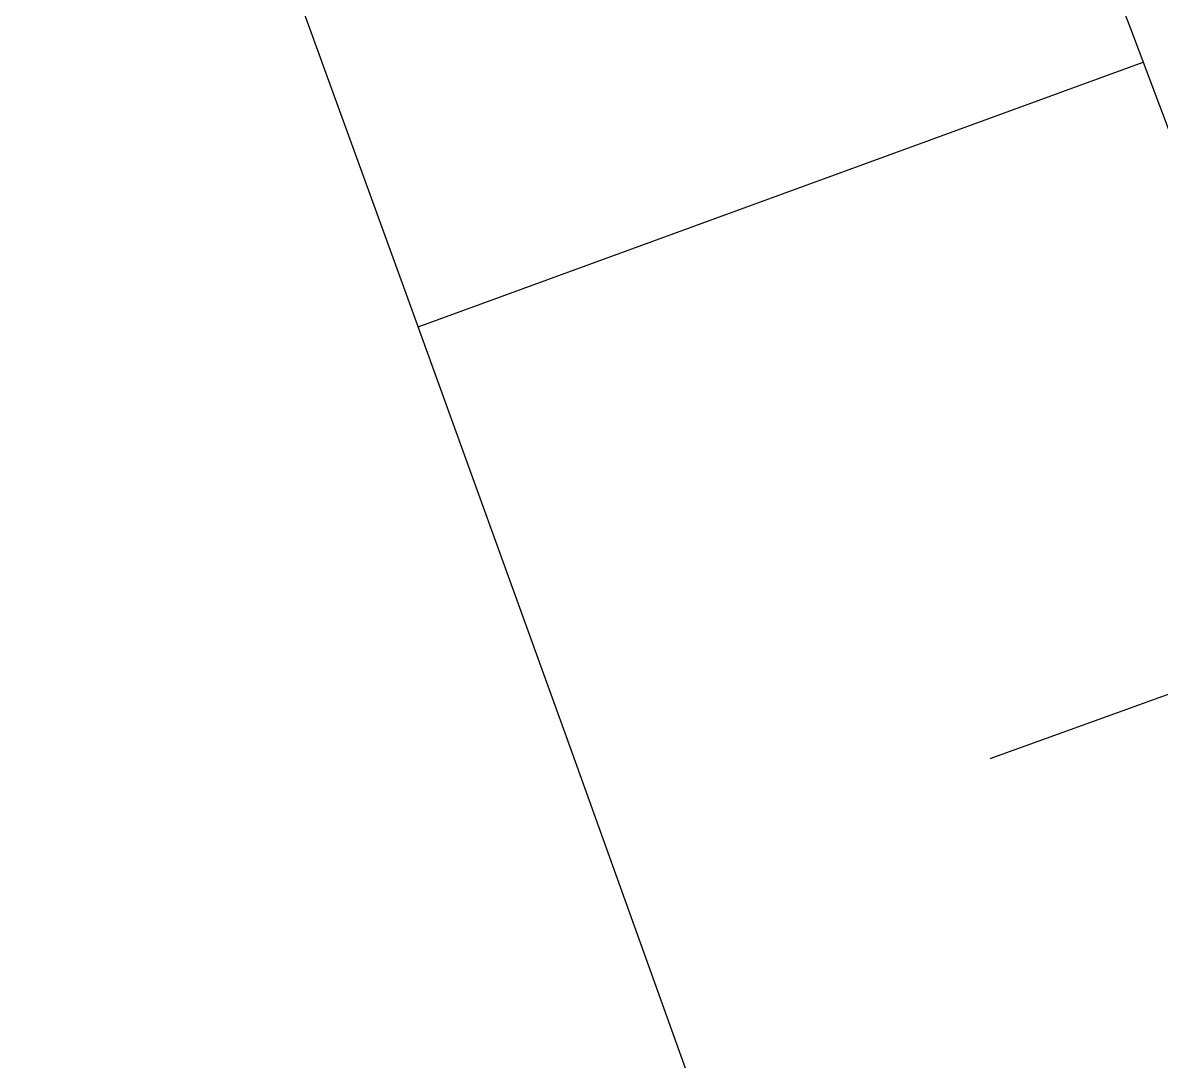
# Model space of a CAD drawing. Header units: metres. Extents: x 292889 to 323604, y 7400965 to 7462856.
# Drawn here: x 298640.532 to 298645.256, y 7451093.183 to 7451097.49 of the extents above; entities that cross this region are included whole.
import ezdxf
from ezdxf.enums import TextEntityAlignment as Align

# ---------------------------------------------------------------- set-up
doc = ezdxf.new("R2010")
doc.units = ezdxf.units.M
doc.header["$LTSCALE"] = 10
doc.linetypes.add('DASHED2', pattern=[0.375, 0.25, -0.125])
doc.layers.get('0').update_dxf_attribs({"linetype": 'DASHED2'})
for name, color, linetype in [('_LIMITE CONCESS', 30, 'CONC_LINE'), ('ACAD-2A2-SEM FOTOS$0$F-HZ-AMV', 3, 'Continuous'), ('ACAD-Trecho Total_TIC_TALUDES E MUROS$0$F-HZ-PIANO-CORTE', 10, 'Continuous'), ('ACAD-Trecho Total_TIC_TALUDES E MUROS$0$F-HZ-TALUDE', 2, 'Continuous')]:
    doc.layers.add(name, color=color, linetype=linetype)
doc.layers.add('ACAD-2A2-SEM FOTOS$0$U-HZ-EIXO TIC', color=40, linetype='ACAD-2A2-SEM FOTOS$0$TIC_LINE', lineweight=30)
doc.styles.add('ACAD-2A2-SEM FOTOS$0$ARIAL', font='arial.ttf')
doc.styles.add('ACAD-2A2-SEM FOTOS$0$Standard', font='arial.ttf')
doc.styles.get("Standard").update_dxf_attribs({"font": 'simplex.shx'})
doc.linetypes.add('ACAD-2A2-SEM FOTOS$0$TIC_LINE', pattern='A,3.5,-0.25,["TIC",ACAD-2A2-SEM FOTOS$0$Standard,S=0.175,R=0,X=-0.05,Y=-0.1],-0.5', length=4.25)
doc.linetypes.add('CONC_LINE', pattern='A,3.5,-0.25,["CONC",Standard,S=0.175,R=0,X=-0.05,Y=-0.1],-0.75', length=4.5)

# ---------------------------------------------------------------- blocks, each defined once
blk = doc.blocks.new('ACAD-Trecho Total_TIC_TALUDES E MUROS')
at = {"layer": 'ACAD-Trecho Total_TIC_TALUDES E MUROS$0$F-HZ-PIANO-CORTE'}
for p, q in [((298642.1726, 7451096.2286), (298645.1816, 7451097.326)), ((298644.5457, 7451094.4379), (298646.0726, 7451094.9902))]:
    blk.add_line(p, q, dxfattribs=at)
at = {"layer": 'ACAD-Trecho Total_TIC_TALUDES E MUROS$0$F-HZ-TALUDE', "linetype": 'Continuous', "lineweight": -3, "flags": 128}
for points in [[(298644.8478, 7451088.7711), (298644.1704, 7451090.6742), (298643.4897, 7451092.5764), (298642.8057, 7451094.4778), (298642.1185, 7451096.3784), (298641.4279, 7451098.278), (298640.734, 7451100.1769), (298640.0368, 7451102.0748), (298639.3364, 7451103.9719), (298638.6326, 7451105.8681), (298637.9256, 7451107.7634), (298637.2152, 7451109.6579), (298636.5015, 7451111.5514), (298635.7846, 7451113.4441), (298635.0643, 7451115.3359), (298634.3407, 7451117.2268), (298633.6138, 7451119.1169), (298632.8836, 7451121.0061), (298632.15, 7451122.8946)], [(298648.7664, 7451088.0128), (298648.0221, 7451089.8992), (298647.3024, 7451091.7945), (298646.5848, 7451093.6909), (298645.8408, 7451095.5779), (298645.1252, 7451097.4755), (298644.3845, 7451099.3642), (298643.7574, 7451101.2952), (298643.0834, 7451103.2095), (298642.3825, 7451105.1143), (298641.586, 7451106.9835), (298640.8408, 7451108.8722), (298640.0503, 7451110.7438), (298639.3623, 7451112.6551), (298638.6209, 7451114.5463), (298637.8502, 7451116.4263), (298637.1954, 7451118.3524), (298636.4632, 7451120.2486), (298635.7024, 7451122.1341)]]:
    blk.add_lwpolyline(points, dxfattribs=at)
blk = doc.blocks.new('ACAD-2A2-SEM FOTOS')
at = {"layer": 'ACAD-2A2-SEM FOTOS$0$U-HZ-EIXO TIC', "lineweight": 30, "flags": 128}
blk.add_lwpolyline([(298877.9174, 7450254.0019), (298872.592, 7450274.9132, 0.006806), (298859.8213, 7450322.3494), (298663.6687, 7451013.3435, 0.079721), (298503.1889, 7451358.0631), (298272.4366, 7451699.1419, 0.016196), (298205.7491, 7451791.1468, -0.016196), (298139.2327, 7451882.9158), (298085.7299, 7451961.9992), (298083.9221, 7451964.6711), (298082.1131, 7451967.3439), (298080.3023, 7451970.0172), (298078.4893, 7451972.6909), (298076.6734, 7451975.3645), (298074.8518, 7451978.0417), (298073.0286, 7451980.715), (298071.2012, 7451983.3874), (298069.3692, 7451986.0584), (298067.5321, 7451988.7278), (298065.6894, 7451991.3952), (298063.8407, 7451994.0603), (298061.9855, 7451996.7227), (298060.1232, 7451999.3822), (298058.2535, 7452002.0383), (298056.376, 7452004.6907), (298054.49, 7452007.3391), (298052.5953, 7452009.983), (298050.6912, 7452012.6222), (298048.7775, 7452015.2562), (298046.8536, 7452017.8847), (298044.919, 7452020.5073), (298042.9735, 7452023.1236), (298041.0165, 7452025.7333), (298039.0475, 7452028.3359), (298037.0663, 7452030.931), (298035.0723, 7452033.5182), (298033.0652, 7452036.0972), (298031.0446, 7452038.6674), (298029.01, 7452041.2285), (298026.9687, 7452043.7708, 0.166134), (297699.387, 7452250.2112), (297696.2128, 7452250.9558), (297693.9986, 7452251.4681), (297693.9986, 7452251.4681, 0.030253), (297634.2643, 7452260.959), (297588.2431, 7452265.4401)], format="xyb", dxfattribs=at)
at = {"layer": 'ACAD-2A2-SEM FOTOS$0$F-HZ-AMV', "style": 'ACAD-2A2-SEM FOTOS$0$ARIAL'}
for rotation, p in [(357.4686, (294052.6371, 7462810.9644)), (174.3669, (294143.0414, 7462803.5098)), (57.7016, (296403.9738, 7459624.7537)), (50.894, (296345.8343, 7459542.3836)), (277.7067, (297060.3976, 7453510.2885)), (92.8791, (297067.6078, 7453421.2291)), (341.5005, (297731.3844, 7452235.6726))]:
    blk.add_attdef('1:18,5', text='', height=2, rotation=rotation, dxfattribs=at).set_placement(p, align=Align.MIDDLE_CENTER)

msp = doc.modelspace()

# ---------------------------------------------------------------- block references
at = {"linetype": 'ByBlock'}
msp.add_blockref('ACAD-2A2-SEM FOTOS', (0, 0), dxfattribs=at)
at = {"layer": '_LIMITE CONCESS'}
msp.add_blockref('ACAD-Trecho Total_TIC_TALUDES E MUROS', (0, 0), dxfattribs=at)

doc.saveas('drawing.dxf')
